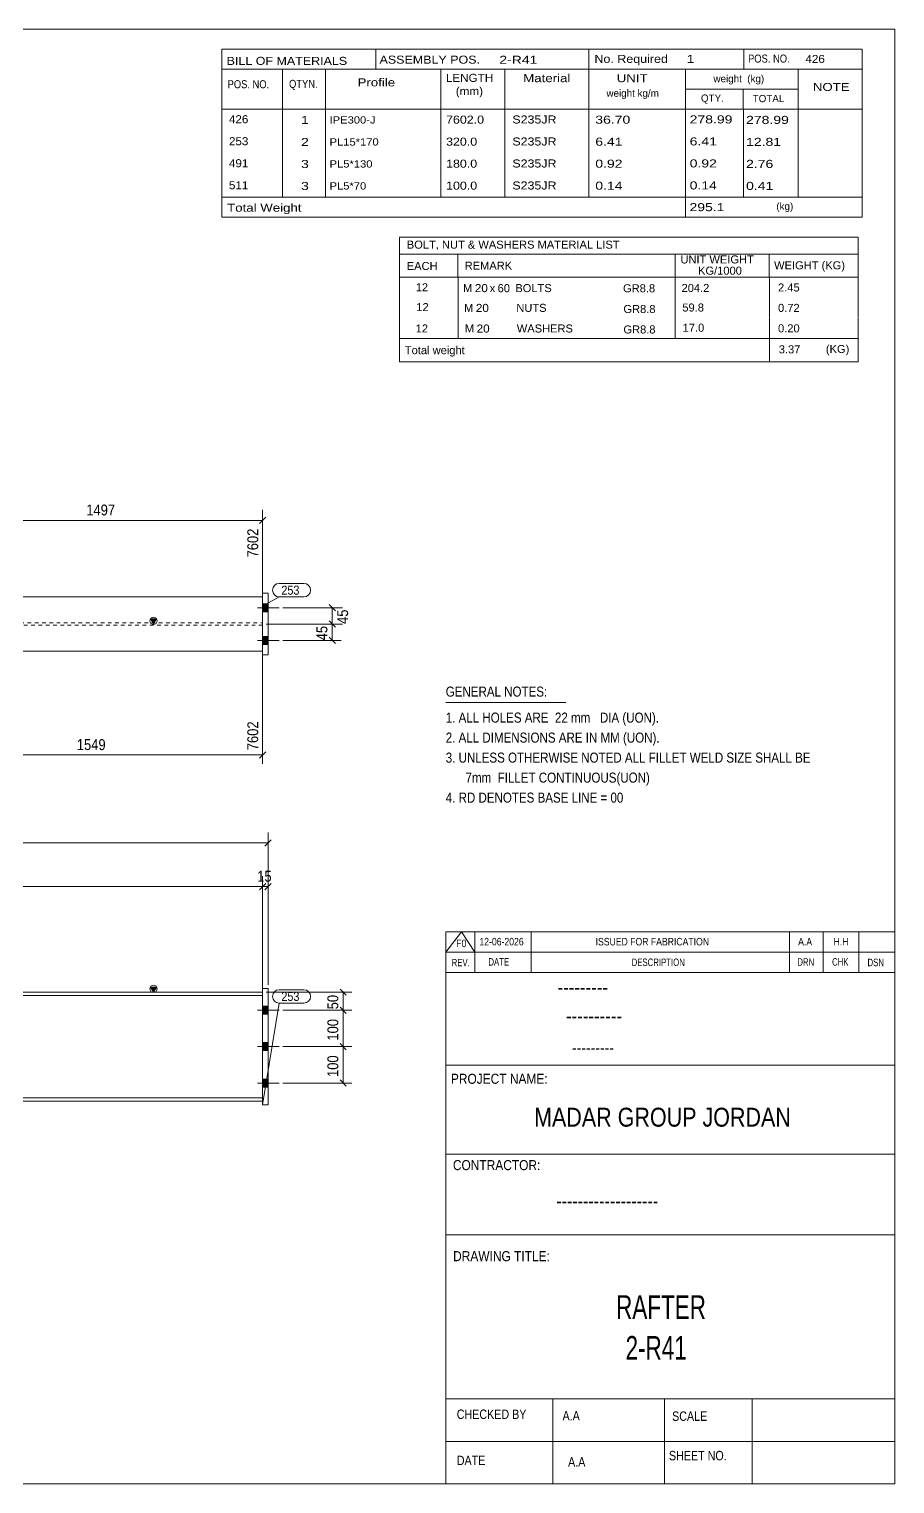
# Model space of a CAD drawing. Header units: millimetres. Extents: x 2 to 579, y 1 to 405.
# Drawn here: x 340.9 to 579, y 5 to 405 of the extents above; entities that cross this region are included whole.
import ezdxf

# ---------------------------------------------------------------- set-up
doc = ezdxf.new("R2010")
doc.units = ezdxf.units.MM
doc.linetypes.add('XKITLINE00', pattern=[0])
doc.linetypes.add('XKITLINE01', pattern=[4, 1, -1, 1, -1])
for name, color, linetype, lineweight in [('Bolt', 3, 'Continuous', 0), ('Dimensions', 7, 'Continuous', 0), ('DrawingSheet', 5, 'Continuous', 0), ('OtherObjectType', 7, 'Continuous', 0), ('Part', 2, 'Continuous', 0), ('PartMark', 7, 'Continuous', 0)]:
    doc.layers.add(name, color=color, linetype=linetype, lineweight=lineweight)
doc.styles.add('@ARIAL_UNICODE_MS_BOLD', font='ARIAL.TTF')
doc.styles.add('ARIAL', font='ARIAL.TTF')
doc.styles.add('ARIAL_NARROW', font='ARIALN.TTF')
doc.styles.add('COMIC_SANS_MS_BOLD', font='COMICBD.TTF')
doc.styles.add('SWIS721_EX_BT', font='ARIAL.TTF')
doc.styles.add('SWISSE', font='ARIAL.TTF')

# ---------------------------------------------------------------- blocks, each defined once
blk = doc.blocks.new('*A2')
at = {"layer": 'Bolt'}
for points in [[(406.64, 134.12), (405.14, 134.12), (405.14, 136.32), (406.64, 136.32)], [(406.64, 134.12), (405.14, 134.12), (405.14, 136.32), (406.64, 136.32)], [(406.64, 124.12), (405.14, 124.12), (405.14, 126.32), (406.64, 126.32)], [(406.64, 124.12), (405.14, 124.12), (405.14, 126.32), (406.64, 126.32)], [(406.64, 114.12), (405.14, 114.12), (405.14, 116.32), (406.64, 116.32)], [(406.64, 114.12), (405.14, 114.12), (405.14, 116.32), (406.64, 116.32)]]:
    blk.add_hatch(color=3, dxfattribs=at).paths.add_polyline_path(points, flags=17)
at = {"layer": 'Bolt', "color": 3, "linetype": 'XKITLINE00', "lineweight": 0}
for p, q in [((406.64, 136.32), (405.14, 136.32)), ((406.64, 136.32), (405.14, 136.32)), ((409.74, 135.22), (403.74, 135.22)), ((409.74, 135.22), (403.74, 135.22)), ((406.64, 134.12), (405.14, 134.12)), ((406.64, 134.12), (405.14, 134.12)), ((409.74, 125.22), (403.74, 125.22)), ((409.74, 125.22), (403.74, 125.22)), ((406.64, 126.32), (405.14, 126.32)), ((406.64, 126.32), (405.14, 126.32)), ((406.64, 124.12), (405.14, 124.12)), ((406.64, 124.12), (405.14, 124.12)), ((406.64, 116.32), (405.14, 116.32)), ((406.64, 116.32), (405.14, 116.32)), ((409.74, 115.22), (403.74, 115.22)), ((409.74, 115.22), (403.74, 115.22)), ((406.64, 114.12), (405.14, 114.12)), ((406.64, 114.12), (405.14, 114.12))]:
    blk.add_line(p, q, dxfattribs=at)
blk = doc.blocks.new('*A6')
at = {"layer": 'Part'}
blk.add_hatch(color=2, dxfattribs=at).paths.add_polyline_path([(374.34, 141.62), (375.94, 141.62), (375.14, 140.22)], flags=17)
at = {"layer": 'Part', "color": 2, "linetype": 'XKITLINE00', "lineweight": 0}
for p, q in [((46.28, 140.22), (164.32, 140.22)), ((164.42, 140.22), (262.43, 140.22)), ((262.53, 140.22), (360.54, 140.22)), ((360.64, 140.22), (405.14, 140.22)), ((375.14, 140.22), (374.34, 141.62)), ((374.34, 141.62), (375.94, 141.62)), ((375.94, 141.62), (375.14, 140.22)), ((164.32, 139.32), (46.28, 139.32)), ((262.43, 139.32), (164.42, 139.32)), ((360.54, 139.32), (262.53, 139.32)), ((405.14, 139.32), (360.64, 139.32)), ((164.32, 111.12), (46.28, 111.12)), ((46.28, 110.22), (164.32, 110.22)), ((262.43, 111.12), (164.42, 111.12)), ((164.42, 110.22), (262.43, 110.22)), ((360.54, 111.12), (262.53, 111.12)), ((262.53, 110.22), (360.54, 110.22)), ((405.14, 111.12), (360.64, 111.12)), ((360.64, 110.22), (405.14, 110.22))]:
    blk.add_line(p, q, dxfattribs=at)
at = {"layer": 'Part', "color": 7, "linetype": 'XKITLINE01', "lineweight": 0}
for p, q in [((46.28, 140.22), (46.28, 110.22)), ((405.14, 140.22), (405.14, 110.22))]:
    blk.add_line(p, q, dxfattribs=at)
at = {"layer": 'Part', "color": 2, "linetype": 'XKITLINE00', "lineweight": 0}
blk.add_circle((375.14, 141.12), 1, dxfattribs=at)
blk = doc.blocks.new('*A8')
at = {"layer": 'Part', "color": 2, "linetype": 'XKITLINE00', "lineweight": 0}
for p, q in [((405.14, 109.22), (405.14, 141.22)), ((405.14, 141.22), (406.64, 141.22)), ((406.64, 109.22), (406.64, 141.22)), ((405.14, 109.22), (406.64, 109.22))]:
    blk.add_line(p, q, dxfattribs=at)
blk = doc.blocks.new('*A16')
at = {"layer": 'Bolt'}
for points in [[(405.14, 247.02), (406.64, 247.02), (406.64, 244.82), (405.14, 244.82)], [(405.14, 247.02), (406.64, 247.02), (406.64, 244.82), (405.14, 244.82)], [(405.14, 247.02), (406.64, 247.02), (406.64, 244.82), (405.14, 244.82)], [(405.14, 238.02), (406.64, 238.02), (406.64, 235.82), (405.14, 235.82)], [(405.14, 238.02), (406.64, 238.02), (406.64, 235.82), (405.14, 235.82)], [(405.14, 238.02), (406.64, 238.02), (406.64, 235.82), (405.14, 235.82)]]:
    blk.add_hatch(color=3, dxfattribs=at).paths.add_polyline_path(points, flags=17)
at = {"layer": 'Bolt', "color": 3, "linetype": 'XKITLINE00', "lineweight": 0}
for p, q in [((409.74, 245.92), (403.74, 245.92)), ((409.74, 245.92), (403.74, 245.92)), ((409.74, 245.92), (403.74, 245.92)), ((406.64, 247.02), (405.14, 247.02)), ((406.64, 247.02), (405.14, 247.02)), ((406.64, 247.02), (405.14, 247.02)), ((406.64, 244.82), (405.14, 244.82)), ((406.64, 244.82), (405.14, 244.82)), ((406.64, 244.82), (405.14, 244.82)), ((409.74, 236.92), (403.74, 236.92)), ((409.74, 236.92), (403.74, 236.92)), ((409.74, 236.92), (403.74, 236.92)), ((406.64, 238.02), (405.14, 238.02)), ((406.64, 238.02), (405.14, 238.02)), ((406.64, 238.02), (405.14, 238.02)), ((406.64, 235.82), (405.14, 235.82)), ((406.64, 235.82), (405.14, 235.82)), ((406.64, 235.82), (405.14, 235.82))]:
    blk.add_line(p, q, dxfattribs=at)
blk = doc.blocks.new('*A20')
at = {"layer": 'Part'}
blk.add_hatch(color=2, dxfattribs=at).paths.add_polyline_path([(374.34, 242.82), (375.94, 242.82), (375.14, 241.42)], flags=17)
at = {"layer": 'Part', "color": 2, "linetype": 'XKITLINE00', "lineweight": 0}
for p, q in [((46.28, 248.92), (164.32, 248.92)), ((164.42, 248.92), (262.43, 248.92)), ((262.53, 248.92), (360.54, 248.92)), ((360.64, 248.92), (405.14, 248.92)), ((375.14, 241.42), (374.34, 242.82)), ((374.34, 242.82), (375.94, 242.82)), ((375.94, 242.82), (375.14, 241.42)), ((46.28, 233.92), (164.32, 233.92)), ((164.42, 233.92), (262.43, 233.92)), ((262.53, 233.92), (360.54, 233.92)), ((360.64, 233.92), (405.14, 233.92))]:
    blk.add_line(p, q, dxfattribs=at)
at = {"layer": 'Part', "color": 7, "linetype": 'XKITLINE01', "lineweight": 0}
for p, q in [((46.28, 233.92), (46.28, 248.92)), ((405.14, 233.92), (405.14, 248.92)), ((46.28, 241.74), (164.32, 241.74)), ((164.32, 241.09), (46.28, 241.09)), ((164.42, 241.74), (262.43, 241.74)), ((262.43, 241.09), (164.42, 241.09)), ((262.53, 241.74), (360.54, 241.74)), ((360.54, 241.09), (262.53, 241.09)), ((360.64, 241.74), (405.14, 241.74)), ((405.14, 241.09), (360.64, 241.09))]:
    blk.add_line(p, q, dxfattribs=at)
at = {"layer": 'Part', "color": 2, "linetype": 'XKITLINE00', "lineweight": 0}
blk.add_circle((375.14, 242.32), 1, dxfattribs=at)
blk = doc.blocks.new('*A22')
at = {"layer": 'Part', "color": 2, "linetype": 'XKITLINE00', "lineweight": 0}
for p, q in [((405.14, 232.92), (405.14, 249.92)), ((405.14, 249.92), (406.64, 249.92)), ((406.64, 249.92), (406.64, 232.92)), ((406.64, 232.92), (405.14, 232.92))]:
    blk.add_line(p, q, dxfattribs=at)
blk = doc.blocks.new('*A31')
at = {"layer": 'DrawingSheet', "color": 5, "linetype": 'XKITLINE00', "lineweight": 0}
for p, q in [((579, 405), (5, 405)), ((5, 405), (5, 5)), ((579, 5), (579, 405)), ((5, 5), (579, 5))]:
    blk.add_line(p, q, dxfattribs=at)
at = {"layer": 'DrawingSheet', "color": 5, "style": 'ARIAL', "width": 0.85}
blk.add_text('Tekla structures', height=2, rotation=90, dxfattribs=at).set_placement((4.5, 5.5))
blk = doc.blocks.new('*A32')
at = {"layer": 'OtherObjectType', "color": 7, "linetype": 'XKITLINE00', "lineweight": 0}
for p, q in [((442.76, 347.8), (442.75, 336.8)), ((442.76, 347.8), (568.88, 347.8)), ((568.88, 347.8), (568.88, 336.8)), ((442.75, 343.15), (568.88, 343.15)), ((458.87, 343.16), (458.87, 336.8)), ((518.57, 343.16), (518.57, 336.8)), ((544.47, 343.14), (544.47, 336.8)), ((442.76, 336.77), (442.76, 331.27)), ((442.77, 336.8), (568.88, 336.8)), ((458.92, 336.8), (458.92, 331.18)), ((518.57, 336.8), (518.57, 331.18)), ((544.5, 336.8), (544.5, 331.3)), ((568.88, 336.8), (568.88, 331.3)), ((442.79, 331.18), (442.79, 325.57)), ((458.95, 331.18), (458.95, 325.56)), ((518.57, 331.18), (518.57, 325.56)), ((544.5, 331.18), (544.5, 325.68)), ((568.88, 331.18), (568.88, 325.68)), ((442.79, 325.55), (442.79, 319.98)), ((458.95, 325.56), (458.95, 319.94)), ((518.57, 325.56), (518.57, 319.94)), ((544.5, 325.56), (544.5, 319.95)), ((568.88, 325.56), (568.88, 319.95)), ((568.88, 319.95), (442.75, 319.98)), ((442.78, 319.94), (442.78, 313.54)), ((442.85, 319.94), (568.87, 319.94)), ((544.5, 319.91), (544.5, 313.49)), ((568.87, 319.91), (568.87, 313.5)), ((442.77, 313.5), (568.87, 313.5))]:
    blk.add_line(p, q, dxfattribs=at)
at = {"layer": 'OtherObjectType', "color": 7, "style": 'ARIAL_NARROW'}
for s, width, p in [('BOLT, NUT & WASHERS MATERIAL LIST', 1.211571, (444.79, 344.64)), ('EACH', 1.211571, (444.78, 338.77)), ('REMARK', 1.211571, (460.7, 338.86)), ('UNIT WEIGHT', 1.211571, (520.03, 340.57)), ('WEIGHT (KG)', 1.211571, (545.78, 338.95)), (' KG/1000', 1.211571, (524.02, 337.48)), ('12', 1.211571, (447.26, 332.9)), ('M', 1.211571, (460.26, 332.7)), ('20', 1.275, (463.5, 332.68)), ('x', 1.211571, (467.58, 332.68)), ('60', 1.211571, (469.76, 332.67)), ('BOLTS', 1.211571, (474.63, 332.69)), ('GR8.8', 1.211571, (504.25, 332.64)), ('204.2', 1.211571, (520.34, 332.73)), ('2.45', 1.211571, (546.87, 332.86)), ('12', 1.211571, (447.4, 327.46)), ('M', 1.211571, (460.54, 327.26)), ('20', 1.275, (463.78, 327.24)), ('NUTS', 1.211571, (474.91, 327.26)), ('GR8.8', 1.211571, (504.35, 326.94)), ('59.8', 1.211571, (520.56, 327.35)), ('0.72', 1.211571, (546.87, 327.24)), ('17.0', 1.211571, (520.64, 321.79)), ('12', 1.211571, (447.24, 321.59)), ('M', 1.211571, (460.76, 321.59)), ('20', 1.275, (464, 321.57)), ('WASHERS', 1.211571, (475.04, 321.58)), ('GR8.8', 1.211571, (504.35, 321.32)), ('0.20', 1.211571, (546.87, 321.63)), ('Total weight', 1.211571, (444.26, 315.62)), ('3.37', 1.211571, (547.07, 315.85)), ('(KG)', 1.211571, (560.02, 315.95))]:
    blk.add_text(s, height=2.2, dxfattribs=dict(at, width=width)).set_placement(p)
blk = doc.blocks.new('*A33')
at = {"layer": 'OtherObjectType', "color": 7, "linetype": 'XKITLINE00', "lineweight": 0}
blk.add_line((455.5, 219.82), (488.5, 219.82), dxfattribs=at)
at = {"layer": 'OtherObjectType', "color": 7, "style": 'ARIAL_NARROW', "width": 1.008832}
for s, p in [('GENERAL NOTES:', (455.5, 221.47)), ('1. ALL HOLES ARE  22 mm   DIA (UON).', (455.5, 214.32)), ('2. ALL DIMENSIONS ARE IN MM (UON).', (455.5, 208.82)), ('3. UNLESS OTHERWISE NOTED ALL FILLET WELD SIZE SHALL BE', (455.5, 203.32)), ('7mm  FILLET CONTINUOUS(UON)', (460.95, 197.82)), ('4. RD DENOTES BASE LINE = 00', (455.5, 192.32))]:
    blk.add_text(s, height=2.75, dxfattribs=at).set_placement(p)
blk = doc.blocks.new('*A34')
at = {"layer": 'OtherObjectType', "color": 7, "linetype": 'XKITLINE00', "lineweight": 0}
for p, q in [((455.5, 156.76), (579, 156.76)), ((455.5, 151.21), (459.82, 156.76)), ((455.5, 151.21), (455.5, 156.76)), ((459.82, 156.76), (463.53, 151.21)), ((463.53, 151.21), (463.53, 156.76)), ((478.97, 151.21), (478.97, 156.76)), ((549.98, 151.21), (549.98, 156.76)), ((559.24, 151.21), (559.24, 156.76)), ((569.12, 151.21), (569.12, 156.76)), ((579, 151.21), (579, 156.76)), ((455.5, 151.21), (579, 151.21)), ((455.5, 145.65), (455.5, 151.21)), ((459.21, 151.21), (579, 151.21)), ((463.53, 145.65), (463.53, 151.21)), ((478.97, 145.65), (478.97, 151.21)), ((549.98, 145.65), (549.98, 151.21)), ((559.24, 145.65), (559.24, 151.21)), ((569.12, 145.65), (569.12, 151.21)), ((579, 145.65), (579, 151.21))]:
    blk.add_line(p, q, dxfattribs=at)
at = {"layer": 'OtherObjectType', "color": 7, "style": 'ARIAL_NARROW'}
for s, height, width, p in [('F0', 2.058, 1.008832, (458.4, 152.59)), ('12-06-2026', 2.058, 1.008832, (464.76, 153.06)), ('ISSUED FOR FABRICATION', 2.0583, 1.008832, (496.71, 153.06)), ('A.A', 2.058, 1.008832, (552.4, 153.06)), ('H.H', 2.058, 1.008832, (562.13, 153.06)), ('REV.', 2.058, 0.907949, (457.13, 147.31)), ('DATE', 2.058, 0.907949, (467.23, 147.5)), ('DESCRIPTION', 2.0583, 0.907949, (506.61, 147.39)), ('DRN', 2.058, 0.907949, (552.17, 147.47)), ('CHK', 2.058, 0.907949, (561.72, 147.5)), ('DSN', 2.058, 0.907949, (571.47, 147.35))]:
    blk.add_text(s, height=height, dxfattribs=dict(at, width=width)).set_placement(p)
blk = doc.blocks.new('*A36')
at = {"layer": 'OtherObjectType', "color": 2, "linetype": 'XKITLINE00', "lineweight": 0}
for p, q in [((455.5, 145.65), (579, 145.65)), ((455.5, 5), (455.5, 145.64)), ((578.98, 145.64), (579, 5)), ((579, 120.14), (455.5, 120.14)), ((455.5, 95.63), (579, 95.63)), ((579, 73.49), (455.5, 73.49)), ((579, 28.4), (455.5, 28.4)), ((484.94, 28.4), (484.94, 5)), ((515.62, 5), (515.62, 28.4)), ((539.75, 5), (539.75, 28.4)), ((579, 16.7), (455.5, 16.7)), ((579, 5), (455.5, 5))]:
    blk.add_line(p, q, dxfattribs=at)
at = {"layer": 'OtherObjectType', "color": 4, "style": '@ARIAL_UNICODE_MS_BOLD', "width": 0.85}
blk.add_text('---------', height=3.9, dxfattribs=at).set_placement((486.23, 139.59))
at = {"layer": 'OtherObjectType', "color": 7, "style": 'ARIAL', "width": 0.85}
for s, height, p in [('----------', 3.9, (488.56, 131.77)), ('---------', 3.25, (490.21, 123.31))]:
    blk.add_text(s, height=height, dxfattribs=at).set_placement(p)
at = {"layer": 'OtherObjectType', "color": 3, "width": 0.85}
for s, style, p in [('PROJECT NAME:', 'SWIS721_EX_BT', (456.92, 115.01)), ('CONTRACTOR:', 'SWISSE', (457.47, 91.27)), ('DRAWING TITLE:', 'SWIS721_EX_BT', (457.53, 66.24))]:
    blk.add_text(s, height=2.7618, dxfattribs=dict(at, style=style)).set_placement(p)
at = {"layer": 'OtherObjectType', "color": 7, "width": 0.85}
for s, height, p in [('MADAR GROUP JORDAN', 5.2, (479.79, 103.23)), ('CHECKED BY', 2.592, (458.53, 22.86)), ('A.A', 2.592, (487.61, 22.45)), ('SCALE', 2.592, (517.74, 22.33)), ('DATE', 2.592, (458.54, 10.16)), ('A.A', 2.592, (489.14, 9.76)), ('SHEET NO.', 2.592, (516.87, 11.49))]:
    blk.add_text(s, height=height, dxfattribs=at).set_placement(p)
at = {"layer": 'OtherObjectType', "color": 1}
for s, height, style, width, p in [('-------------------', 3.9, 'COMIC_SANS_MS_BOLD', 0.85, (485.87, 80.86)), ('RAFTER', 6.5, 'ARIAL', 0.68, (502.34, 50.37)), ('2-R41', 6.5, 'ARIAL', 0.68, (504.95, 39.17))]:
    blk.add_text(s, height=height, dxfattribs=dict(at, style=style, width=width)).set_placement(p)
blk = doc.blocks.new('*A37')
at = {"layer": 'OtherObjectType', "color": 7, "linetype": 'XKITLINE00', "lineweight": 0}
for p, q in [((393.98, 399.5), (569.98, 399.5)), ((393.98, 399.5), (393.98, 388.5)), ((436.26, 399.42), (436.26, 393.87)), ((494.85, 394), (494.85, 399.5)), ((537.43, 393.96), (537.43, 399.42)), ((569.98, 394), (569.98, 399.5)), ((393.98, 394), (569.98, 394)), ((410.64, 394), (410.64, 383)), ((422.4, 393.98), (422.4, 383.03)), ((454.12, 393.99), (454.13, 383)), ((471.78, 393.98), (471.78, 383)), ((494.85, 393.98), (494.85, 383)), ((521.43, 394), (521.43, 383)), ((552.42, 394), (552.42, 383)), ((569.98, 394), (569.98, 388.5)), ((393.98, 388.5), (393.98, 383)), ((521.45, 388.52), (552.45, 388.52)), ((537.28, 388.52), (537.28, 383)), ((569.98, 388.5), (569.98, 383)), ((393.98, 383), (569.98, 383)), ((393.98, 383), (393.98, 376.95)), ((410.63, 383), (410.63, 376.95)), ((422.44, 382.99), (422.44, 376.95)), ((454.12, 383), (454.11, 376.95)), ((471.79, 383), (471.79, 376.95)), ((494.87, 383), (494.87, 376.95)), ((521.44, 383), (521.44, 376.95)), ((537.33, 382.95), (537.33, 376.95)), ((552.43, 383), (552.43, 376.95)), ((569.98, 383), (569.98, 376.95)), ((393.98, 376.95), (393.98, 370.9)), ((410.63, 376.95), (410.63, 370.9)), ((422.44, 376.94), (422.44, 370.9)), ((454.12, 376.95), (454.11, 370.9)), ((471.79, 376.95), (471.79, 370.9)), ((494.87, 376.95), (494.87, 370.9)), ((521.44, 376.95), (521.44, 370.9)), ((537.33, 376.9), (537.33, 370.9)), ((552.43, 376.95), (552.43, 370.9)), ((569.98, 376.95), (569.98, 370.9)), ((393.98, 370.9), (393.98, 364.85)), ((410.63, 370.9), (410.63, 364.85)), ((422.44, 370.89), (422.44, 364.85)), ((454.12, 370.9), (454.11, 364.85)), ((471.79, 370.9), (471.79, 364.85)), ((494.87, 370.9), (494.87, 364.85)), ((521.44, 370.9), (521.44, 364.85)), ((537.33, 370.85), (537.33, 364.85)), ((552.43, 370.9), (552.43, 364.85)), ((569.98, 370.9), (569.98, 364.85)), ((393.98, 364.85), (393.98, 358.8)), ((410.63, 364.85), (410.63, 358.8)), ((422.44, 364.84), (422.44, 358.8)), ((454.12, 364.85), (454.11, 358.8)), ((471.79, 364.85), (471.79, 358.8)), ((494.87, 364.85), (494.87, 358.8)), ((521.44, 364.85), (521.44, 358.8)), ((537.33, 364.8), (537.33, 358.8)), ((552.43, 364.85), (552.43, 358.8)), ((569.98, 364.85), (569.98, 358.8)), ((393.98, 358.8), (569.98, 358.8)), ((393.98, 358.8), (393.98, 353.3)), ((521.44, 358.8), (521.44, 353.3)), ((569.98, 358.8), (569.98, 353.3)), ((393.98, 353.3), (569.98, 353.3))]:
    blk.add_line(p, q, dxfattribs=at)
at = {"layer": 'OtherObjectType', "color": 7, "style": 'ARIAL_NARROW'}
for s, height, width, p in [('BILL OF MATERIALS', 2.2, 1.36, (395.25, 395.16)), ('ASSEMBLY POS.', 2.2, 1.36, (437.3, 395.5)), ('2-R41', 2.2, 1.525501, (470.23, 395.46)), ('No. Required', 2.2, 1.36, (496.39, 395.72)), ('1', 2.2, 1.525501, (521.75, 395.72)), ('POS. NO.', 2.2, 1.02, (538.63, 395.79)), ('426', 2.2, 1.270501, (554.4, 395.69)), ('LENGTH', 2.2, 1.275, (455.54, 390.49)), ('Material', 2.2, 1.445, (476.81, 390.41)), ('UNIT', 2.2, 1.445, (502.52, 390.4)), ('weight  (kg)', 1.98, 1.19, (529.11, 390.39)), ('POS. NO.', 2.2, 1.02, (395.53, 388.74)), ('QTYN.', 2.2, 1.02, (412.42, 388.84)), ('Profile', 2.2, 1.445, (431.26, 389.25)), ('(mm)', 2.2, 1.275, (458.26, 386.86)), ('weight kg/m', 1.98, 1.19, (499.69, 386.4)), ('NOTE', 2.2, 1.445, (556.44, 387.99)), ('QTY.', 1.98, 1.19, (525.68, 385.03)), ('TOTAL', 1.98, 1.19, (539.9, 384.91)), ('426', 2.2, 1.270501, (395.89, 379.12)), ('1', 2.2, 1.525501, (415.71, 378.91)), ('IPE300-J', 1.98, 1.355501, (423.56, 379.04)), ('7602.0', 2.2, 1.355501, (455.59, 379.01)), ('S235JR', 2.2, 1.355501, (473.81, 379.05)), ('36.70', 2.2, 1.525501, (496.62, 378.99)), ('278.99', 2.2, 1.525501, (522.57, 379.07)), ('278.99', 2.2, 1.525501, (538.08, 378.94)), ('253', 2.2, 1.270501, (395.89, 373.07)), ('2', 2.2, 1.525501, (415.71, 372.86)), ('PL15*170', 1.98, 1.355501, (423.56, 372.99)), ('320.0', 2.2, 1.355501, (455.59, 372.96)), ('S235JR', 2.2, 1.355501, (473.81, 373)), ('6.41', 2.2, 1.525501, (496.62, 372.94)), ('6.41', 2.2, 1.525501, (522.57, 373.02)), ('12.81', 2.2, 1.525501, (538.08, 372.89)), ('491', 2.2, 1.270501, (395.89, 367.02)), ('3', 2.2, 1.525501, (415.71, 366.81)), ('PL5*130', 1.98, 1.355501, (423.56, 366.94)), ('180.0', 2.2, 1.355501, (455.59, 366.91)), ('S235JR', 2.2, 1.355501, (473.81, 366.95)), ('0.92', 2.2, 1.525501, (496.62, 366.89)), ('0.92', 2.2, 1.525501, (522.57, 366.97)), ('2.76', 2.2, 1.525501, (538.08, 366.84)), ('511', 2.2, 1.270501, (395.89, 360.97)), ('3', 2.2, 1.525501, (415.71, 360.76)), ('PL5*70', 1.98, 1.355501, (423.56, 360.89)), ('100.0', 2.2, 1.355501, (455.59, 360.86)), ('S235JR', 2.2, 1.355501, (473.81, 360.9)), ('0.14', 2.2, 1.525501, (496.62, 360.84)), ('0.14', 2.2, 1.525501, (522.57, 360.92)), ('0.41', 2.2, 1.525501, (538.08, 360.79)), ('Total Weight', 2.2, 1.445, (395.4, 354.79)), ('295.1', 2.2, 1.525501, (522.52, 354.94)), ('(kg)', 1.98, 1.19, (546.4, 355.31))]:
    blk.add_text(s, height=height, dxfattribs=dict(at, width=width)).set_placement(p)
blk = doc.blocks.new('*A39')
at = {"layer": 'Dimensions', "color": 7, "linetype": 'XKITLINE00', "lineweight": 0}
for p, q in [((44.78, 142.22), (44.78, 184.07)), ((406.64, 142.22), (406.64, 184.07)), ((45.63, 182.07), (43.93, 180.37)), ((44.78, 181.22), (406.64, 181.22)), ((407.49, 182.07), (405.79, 180.37))]:
    blk.add_line(p, q, dxfattribs=at)
at = {"layer": 'Dimensions', "color": 3}
for p in [(44.78, 181.22), (406.64, 181.22)]:
    blk.add_point(p, dxfattribs=at)
at = {"layer": 'Dimensions', "color": 3, "style": 'ARIAL', "width": 0.85}
blk.add_text('7632', height=3, dxfattribs=at).set_placement((221.26, 182.57))
blk = doc.blocks.new('*A41')
at = {"layer": 'Dimensions', "color": 7, "linetype": 'XKITLINE00', "lineweight": 0}
for p, q in [((46.28, 141.22), (46.28, 172.07)), ((405.14, 141.22), (405.14, 172.07)), ((47.13, 170.07), (45.43, 168.37)), ((46.28, 169.22), (405.14, 169.22)), ((405.99, 170.07), (404.29, 168.37))]:
    blk.add_line(p, q, dxfattribs=at)
at = {"layer": 'Dimensions', "color": 3}
for p in [(46.28, 169.22), (405.14, 169.22)]:
    blk.add_point(p, dxfattribs=at)
at = {"layer": 'Dimensions', "color": 3, "style": 'ARIAL', "width": 0.85}
blk.add_text('7602', height=3, dxfattribs=at).set_placement((221.26, 170.57))
blk = doc.blocks.new('*A42')
at = {"layer": 'Dimensions', "color": 7, "linetype": 'XKITLINE00', "lineweight": 0}
for p, q in [((405.14, 141.22), (405.14, 172.07)), ((406.64, 142.22), (406.64, 172.07)), ((405.99, 170.07), (404.29, 168.37)), ((405.14, 169.22), (406.64, 169.22)), ((407.49, 170.07), (405.79, 168.37))]:
    blk.add_line(p, q, dxfattribs=at)
at = {"layer": 'Dimensions', "color": 3}
for p in [(405.14, 169.22), (406.64, 169.22)]:
    blk.add_point(p, dxfattribs=at)
at = {"layer": 'Dimensions', "color": 3, "style": 'ARIAL', "width": 0.85}
blk.add_text('15', height=3, dxfattribs=at).set_placement((403.67, 170.57))
blk = doc.blocks.new('*A52')
at = {"layer": 'Dimensions', "color": 7, "linetype": 'XKITLINE00', "lineweight": 0}
for p, q in [((410.74, 125.22), (429.71, 125.22)), ((426.46, 126.07), (428.16, 124.37)), ((427.31, 115.22), (427.31, 125.22)), ((426.46, 116.07), (428.16, 114.37)), ((410.74, 115.22), (429.71, 115.22))]:
    blk.add_line(p, q, dxfattribs=at)
at = {"layer": 'Dimensions', "color": 3}
for p in [(427.31, 125.22), (427.31, 115.22)]:
    blk.add_point(p, dxfattribs=at)
at = {"layer": 'Dimensions', "color": 3, "style": 'ARIAL', "width": 0.85}
blk.add_text('100', height=3, rotation=90.0002, dxfattribs=at).set_placement((425.96, 116.88))
blk = doc.blocks.new('*A53')
at = {"layer": 'Dimensions', "color": 7, "linetype": 'XKITLINE00', "lineweight": 0}
for p, q in [((426.46, 136.07), (428.16, 134.37)), ((410.74, 135.22), (429.71, 135.22)), ((427.31, 125.22), (427.31, 135.22)), ((410.74, 125.22), (429.71, 125.22)), ((426.46, 126.07), (428.16, 124.37))]:
    blk.add_line(p, q, dxfattribs=at)
at = {"layer": 'Dimensions', "color": 3}
for p in [(427.31, 135.22), (427.31, 125.22)]:
    blk.add_point(p, dxfattribs=at)
at = {"layer": 'Dimensions', "color": 3, "style": 'ARIAL', "width": 0.85}
blk.add_text('100', height=3, rotation=90.0002, dxfattribs=at).set_placement((425.96, 126.88))
blk = doc.blocks.new('*A54')
at = {"layer": 'Dimensions', "color": 7, "linetype": 'XKITLINE00', "lineweight": 0}
for p, q in [((406.14, 140.22), (429.71, 140.22)), ((426.46, 141.07), (428.16, 139.37)), ((427.31, 135.22), (427.31, 140.22)), ((426.46, 136.07), (428.16, 134.37)), ((410.74, 135.22), (429.71, 135.22))]:
    blk.add_line(p, q, dxfattribs=at)
at = {"layer": 'Dimensions', "color": 3}
for p in [(427.31, 140.22), (427.31, 135.22)]:
    blk.add_point(p, dxfattribs=at)
at = {"layer": 'Dimensions', "color": 3, "style": 'ARIAL', "width": 0.85}
blk.add_text('50', height=3, rotation=90.0002, dxfattribs=at).set_placement((425.96, 135.49))
blk = doc.blocks.new('*A58')
at = {"layer": 'PartMark', "color": 7, "linetype": 'XKITLINE00', "lineweight": 0}
for p, q in [((409.71, 140.88), (416.48, 140.88)), ((405.14, 109.22), (409.71, 137.18)), ((409.71, 137.18), (416.48, 137.18))]:
    blk.add_line(p, q, dxfattribs=at)
for centre, start, end in [((409.71, 139.03), 90, 270), ((416.48, 139.03), 270, 90)]:
    blk.add_arc(centre, 1.85, start, end, dxfattribs=at)
at = {"layer": 'PartMark', "color": 3, "style": 'ARIAL', "width": 0.85}
blk.add_text('253', height=2.5, dxfattribs=at).set_placement((410.31, 137.78))
blk = doc.blocks.new('*A70')
at = {"layer": 'Dimensions', "color": 7, "linetype": 'XKITLINE00', "lineweight": 0}
for p, q in [((406.14, 241.42), (426.71, 241.42)), ((423.46, 242.27), (425.16, 240.57)), ((424.31, 236.92), (424.31, 241.42)), ((410.74, 236.92), (426.71, 236.92)), ((423.46, 237.77), (425.16, 236.07))]:
    blk.add_line(p, q, dxfattribs=at)
at = {"layer": 'Dimensions', "color": 3}
for p in [(424.31, 241.42), (424.31, 236.92)]:
    blk.add_point(p, dxfattribs=at)
at = {"layer": 'Dimensions', "color": 3, "style": 'ARIAL', "width": 0.85}
blk.add_text('45', height=3, rotation=90.0002, dxfattribs=at).set_placement((422.96, 236.94))
blk = doc.blocks.new('*A71')
at = {"layer": 'Dimensions', "color": 7, "linetype": 'XKITLINE00', "lineweight": 0}
for p, q in [((410.74, 245.92), (427.16, 245.92)), ((423.46, 246.77), (425.16, 245.07)), ((424.31, 241.42), (424.31, 245.92)), ((406.14, 241.42), (427.16, 241.42)), ((423.46, 242.27), (425.16, 240.57))]:
    blk.add_line(p, q, dxfattribs=at)
at = {"layer": 'Dimensions', "color": 3}
for p in [(424.31, 245.92), (424.31, 241.42)]:
    blk.add_point(p, dxfattribs=at)
at = {"layer": 'Dimensions', "color": 3, "style": 'ARIAL', "width": 0.85}
blk.add_text('45', height=3, rotation=90.0002, dxfattribs=at).set_placement((428.66, 241.44))
blk = doc.blocks.new('*A77')
at = {"layer": 'Dimensions', "color": 7, "linetype": 'XKITLINE00', "lineweight": 0}
for p, q in [((317.1, 245.57), (317.1, 272.78)), ((405.14, 249.92), (405.14, 272.78)), ((317.95, 270.78), (316.25, 269.08)), ((317.1, 269.93), (405.14, 269.93)), ((405.99, 270.78), (404.29, 269.08))]:
    blk.add_line(p, q, dxfattribs=at)
at = {"layer": 'Dimensions', "color": 3}
for p in [(317.1, 269.93), (405.14, 269.93)]:
    blk.add_point(p, dxfattribs=at)
at = {"layer": 'Dimensions', "color": 3, "style": 'ARIAL', "width": 0.85}
blk.add_text('1497', height=3, dxfattribs=at).set_placement((356.67, 271.28))
blk.add_text('7602', height=3, rotation=90.0002, dxfattribs=at).set_placement((403.94, 259.73))
blk = doc.blocks.new('*A84')
at = {"layer": 'Dimensions', "color": 7, "linetype": 'XKITLINE00', "lineweight": 0}
for p, q in [((311.88, 240.1), (311.88, 203.02)), ((405.14, 232.92), (405.14, 203.02)), ((312.73, 206.27), (311.03, 204.57)), ((311.88, 205.42), (405.14, 205.42)), ((405.99, 206.27), (404.29, 204.57))]:
    blk.add_line(p, q, dxfattribs=at)
at = {"layer": 'Dimensions', "color": 3}
for p in [(311.88, 205.42), (405.14, 205.42)]:
    blk.add_point(p, dxfattribs=at)
at = {"layer": 'Dimensions', "color": 3, "style": 'ARIAL', "width": 0.85}
blk.add_text('7602', height=3, rotation=90.0002, dxfattribs=at).set_placement((403.94, 206.72))
blk.add_text('1549', height=3, dxfattribs=at).set_placement((354.06, 206.77))
blk = doc.blocks.new('*A94')
at = {"layer": 'PartMark', "color": 7, "linetype": 'XKITLINE00', "lineweight": 0}
for p, q in [((409.71, 252.58), (416.48, 252.58)), ((405.47, 246.49), (409.71, 248.88)), ((409.71, 248.88), (416.48, 248.88))]:
    blk.add_line(p, q, dxfattribs=at)
for centre, start, end in [((409.71, 250.73), 90, 270), ((416.48, 250.73), 270, 90)]:
    blk.add_arc(centre, 1.85, start, end, dxfattribs=at)
at = {"layer": 'PartMark', "color": 3, "style": 'ARIAL', "width": 0.85}
blk.add_text('253', height=2.5, dxfattribs=at).set_placement((410.31, 249.48))

msp = doc.modelspace()

# ---------------------------------------------------------------- block references
at = {"lineweight": 0}
for name in ['*A31', '*A37', '*A32', '*A77', '*A94', '*A22', '*A16', '*A71', '*A84', '*A70', '*A33', '*A39', '*A41', '*A42', '*A34', '*A36', '*A8', '*A58', '*A54', '*A2', '*A53', '*A52']:
    msp.add_blockref(name, (0, 0), dxfattribs=at)
at = {"layer": 'Part', "lineweight": 0}
for name in ['*A20', '*A6']:
    msp.add_blockref(name, (0, 0), dxfattribs=at)

doc.saveas('drawing.dxf')
